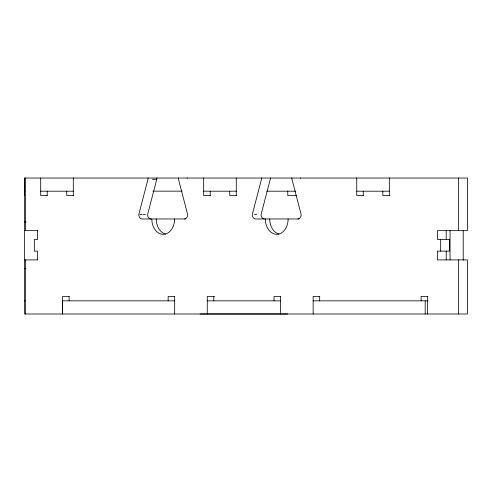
<?xml version="1.0" encoding="UTF-8"?>
<svg xmlns="http://www.w3.org/2000/svg" width="492" height="492" viewBox="0 0 492 492"><rect width="100%" height="100%" fill="white"/><g stroke="black" fill="none" stroke-linecap="round" stroke-linejoin="round"><path stroke-width="0.74" d="M24.6 195.576L24.6 178.03L467.4 178.03L467.4 230.662L437.406 230.662L437.406 239.438L449.467 239.438L449.467 251.135L437.406 251.135L437.406 259.905L467.4 259.905L467.4 314.001L24.6 314.001L24.6 178.03M25.633 230.662L25.633 178.03M37.607 230.662L37.607 239.438L34.348 239.438L34.348 251.135L37.607 251.135L37.607 259.905M446.207 259.905L446.213 251.135M24.6 300.846L24.92 300.846M156.905 178.03A4.403 3.272 -90 0 1 156.77 179.285L147.588 214.58A4.385 3.26 -90 0 0 150.847 218.971M152.366 179.285L156.77 179.285M24.6 191.191L24.92 191.191M40.695 191.191L73.376 191.191M152.895 191.154L182.065 191.154M203.676 191.191L236.357 191.191M266.793 191.191L295.815 191.191M356.749 191.191L389.43 191.191M47.3 195.576L40.695 195.576L40.695 178.03M73.376 195.576L66.777 195.576L66.777 191.191M210.281 195.576L203.676 195.576L203.676 178.03M236.357 195.576L229.752 195.576L229.752 191.191M296.547 195.545L287.771 195.545L287.771 190.964M363.354 195.576L356.749 195.576L356.749 178.03M389.43 195.576L382.825 195.576L382.825 191.191M139.882 214.58L142.083 214.58M143.184 214.58L145.386 214.58M254.475 214.58L256.676 214.58M185.65 218.971L142.04 218.971A4.385 3.26 90 0 1 138.781 214.58L147.963 179.285A4.403 3.272 90 0 0 148.098 178.03M299.142 218.971L255.532 218.971A4.385 3.26 -90 0 1 252.273 214.58L261.455 179.285A4.403 3.272 90 0 0 261.59 178.03M24.6 221.892L26.064 221.892M24.6 230.662L37.761 230.662M24.6 259.905L37.761 259.905M24.6 268.681L26.064 268.681M69.181 296.455L62.576 296.455L62.576 314.001M174.752 296.455L168.147 296.455L168.147 300.846M214.604 296.455L207.267 296.455L207.267 314.001M280.637 296.455L274.032 296.455L274.032 300.846M319.751 296.455L313.152 296.455L313.152 314.001M427.714 296.455L421.109 296.455L421.109 300.846M174.752 300.846L62.632 300.846L62.632 314.001M207.267 300.846L280.637 300.846M313.152 300.846L428.126 300.846M200.047 313.97L287.771 313.97M446.207 230.662L446.213 239.438M463.218 230.447L463.218 260.157M458.593 178.03L458.593 230.662M458.593 259.905L458.593 314.001M450.057 230.631L450.063 259.905M440.666 239.438L440.666 251.135M427.628 296.455L427.628 314.001M425.193 300.846L425.193 314.001M389.344 178.03L389.344 195.576M363.268 191.191L363.268 195.576M319.671 296.455L319.671 300.846M280.551 296.455L280.557 314.001M236.271 178.03L236.271 195.576M213.786 296.455L213.786 300.846M210.195 191.191L210.195 195.576M174.666 296.455L174.666 314.001M73.296 178.03L73.296 195.576M69.095 296.455L69.095 300.846M47.214 191.191L47.214 195.576M25.633 259.905L25.633 314.001M297.906 218.971A4.385 3.26 -90 0 0 301.166 214.58L291.984 179.285A4.403 3.272 90 0 1 291.848 178.03M300.661 178.344A4.403 3.272 -90 0 1 300.649 178.03M174.635 218.971A15.35 11.408 -90 0 1 163.227 234.321A15.35 11.408 -90 0 1 151.819 218.971M184.414 218.971A4.385 3.26 90 0 0 187.673 214.58L178.491 179.285A4.403 3.272 90 0 1 178.356 178.03M165.552 234.063A15.35 11.408 90 0 1 156.222 218.971M187.169 178.344A4.403 3.272 -90 0 1 187.163 178.03M270.391 178.03A4.403 3.272 -90 0 1 270.256 179.285L261.074 214.58A4.385 3.26 90 0 0 264.333 218.971M288.127 218.971A15.35 11.408 90 0 1 276.719 234.321A15.35 11.408 90 0 1 265.311 218.971M279.044 234.063A15.35 11.408 -90 0 1 269.714 218.971"/></g></svg>
